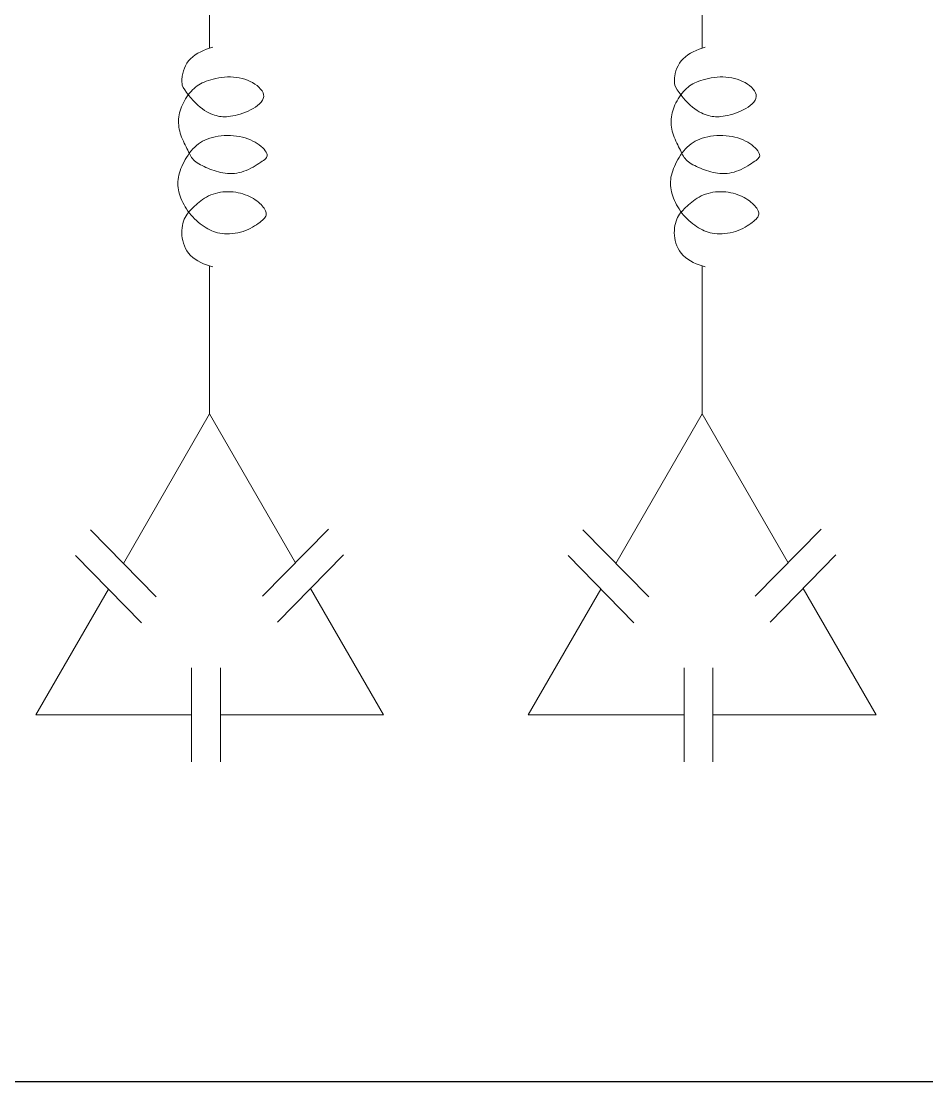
# Model space of a CAD drawing. Extents: x -5343388 to 7033982, y -486386 to 188356.
# Drawn here: x 387144 to 388711, y -412454 to -410616 of the extents above; entities that cross this region are included whole.
import ezdxf

# ---------------------------------------------------------------- set-up
doc = ezdxf.new("R2010")
doc.units = 0
doc.header["$MEASUREMENT"] = 0
doc.layers.add('wire', color=3, linetype='Continuous')
doc.layers.add('Wire Hatch', color=7, linetype='Continuous', lineweight=15)

msp = doc.modelspace()

# ---------------------------------------------------------------- linework, layer by layer
at = {"layer": 'wire'}
msp.add_line((396027.62956, -412453.57823), (384381.49693, -412453.57823), dxfattribs=at)
at = {"layer": 'Wire Hatch'}
for p, q in [((387469.77895, -410662.74337), (387469.77895, -410413.68431)), ((388322.52757, -410662.74337), (388322.52757, -410413.68431)), ((387459.34433, -410666.61799), (387464.53305, -410664.54937)), ((387464.53305, -410664.54937), (387469.77895, -410662.74337)), ((387469.77895, -410662.74337), (387475.01097, -410661.19329)), ((388312.09295, -410666.61799), (388317.28167, -410664.54937)), ((388317.28167, -410664.54937), (388322.52757, -410662.74337)), ((388322.52757, -410662.74337), (388327.75959, -410661.19329)), ((387433.37701, -410684.90917), (387436.7455, -410681.13394)), ((387436.7455, -410681.13394), (387440.58242, -410677.65212)), ((387440.58242, -410677.65212), (387444.83182, -410674.46629)), ((387444.83182, -410674.46629), (387449.42265, -410671.56977)), ((387449.42265, -410671.56977), (387454.28384, -410668.9559)), ((387454.28384, -410668.9559), (387459.34433, -410666.61799)), ((388286.12564, -410684.90917), (388289.49412, -410681.13394)), ((388289.49412, -410681.13394), (388293.33104, -410677.65212)), ((388293.33104, -410677.65212), (388297.58045, -410674.46629)), ((388297.58045, -410674.46629), (388302.17127, -410671.56977)), ((388302.17127, -410671.56977), (388307.03246, -410668.9559)), ((388307.03246, -410668.9559), (388312.09295, -410666.61799)), ((387423.10166, -410706.61169), (387424.34647, -410702.05753)), ((387424.34647, -410702.05753), (387425.9768, -410697.56124)), ((387425.9768, -410697.56124), (387428.01227, -410693.17178)), ((387428.01227, -410693.17178), (387430.47247, -410688.9381)), ((387430.47247, -410688.9381), (387433.37701, -410684.90917)), ((388275.85029, -410706.61169), (388277.09509, -410702.05753)), ((388277.09509, -410702.05753), (388278.72542, -410697.56124)), ((388278.72542, -410697.56124), (388280.76089, -410693.17178)), ((388280.76089, -410693.17178), (388283.22109, -410688.9381)), ((388283.22109, -410688.9381), (388286.12564, -410684.90917)), ((387421.64097, -410716.56774), (387421.60029, -410718.00813)), ((387421.60029, -410718.00813), (387421.63569, -410719.57696)), ((387421.63569, -410719.57696), (387421.74686, -410721.45845)), ((387421.75806, -410715.07153), (387421.64097, -410716.56774)), ((387421.74686, -410721.45845), (387421.93348, -410723.83684)), ((387421.9519, -410713.33528), (387421.75806, -410715.07153)), ((387422.22279, -410711.17474), (387421.9519, -410713.33528)), ((387422.22279, -410711.17474), (387423.10166, -410706.61169)), ((387460.18658, -410721.44646), (387456.88399, -410722.90195)), ((387463.73095, -410720.07999), (387460.18658, -410721.44646)), ((387467.55303, -410718.77583), (387463.73095, -410720.07999)), ((387471.6757, -410717.5173), (387467.55303, -410718.77583)), ((387476.06954, -410716.32776), (387471.6757, -410717.5173)), ((387480.69209, -410715.2406), (387476.06954, -410716.32776)), ((387485.50086, -410714.28919), (387480.69209, -410715.2406)), ((387490.4534, -410713.50692), (387485.50086, -410714.28919)), ((387495.50721, -410712.92717), (387490.4534, -410713.50692)), ((387500.61984, -410712.58333), (387495.50721, -410712.92717)), ((387505.7488, -410712.50877), (387500.61984, -410712.58333)), ((387510.85489, -410712.73058), (387505.7488, -410712.50877)), ((387515.91198, -410713.25061), (387510.85489, -410712.73058)), ((387520.89718, -410714.06441), (387515.91198, -410713.25061)), ((387525.78764, -410715.16753), (387520.89718, -410714.06441)), ((387530.56048, -410716.55551), (387525.78764, -410715.16753)), ((387535.19283, -410718.22391), (387530.56048, -410716.55551)), ((387539.66181, -410720.16827), (387535.19283, -410718.22391)), ((387543.94457, -410722.38414), (387539.66181, -410720.16827)), ((388274.38959, -410716.56774), (388274.34891, -410718.00813)), ((388274.34891, -410718.00813), (388274.38431, -410719.57696)), ((388274.38431, -410719.57696), (388274.49549, -410721.45845)), ((388274.50669, -410715.07153), (388274.38959, -410716.56774)), ((388274.49549, -410721.45845), (388274.6821, -410723.83684)), ((388274.70052, -410713.33528), (388274.50669, -410715.07153)), ((388274.97141, -410711.17474), (388274.70052, -410713.33528)), ((388274.97141, -410711.17474), (388275.85029, -410706.61169)), ((388312.93521, -410721.44646), (388309.63261, -410722.90195)), ((388316.47957, -410720.07999), (388312.93521, -410721.44646)), ((388320.30166, -410718.77583), (388316.47957, -410720.07999)), ((388324.42432, -410717.5173), (388320.30166, -410718.77583)), ((388328.81816, -410716.32776), (388324.42432, -410717.5173)), ((388333.44071, -410715.2406), (388328.81816, -410716.32776)), ((388338.24949, -410714.28919), (388333.44071, -410715.2406)), ((388343.20202, -410713.50692), (388338.24949, -410714.28919)), ((388348.25584, -410712.92717), (388343.20202, -410713.50692)), ((388353.36846, -410712.58333), (388348.25584, -410712.92717)), ((388358.49743, -410712.50877), (388353.36846, -410712.58333)), ((388363.60352, -410712.73058), (388358.49743, -410712.50877)), ((388368.6606, -410713.25061), (388363.60352, -410712.73058)), ((388373.64581, -410714.06441), (388368.6606, -410713.25061)), ((388378.53626, -410715.16753), (388373.64581, -410714.06441)), ((388383.3091, -410716.55551), (388378.53626, -410715.16753)), ((388387.94145, -410718.22391), (388383.3091, -410716.55551)), ((388392.41044, -410720.16827), (388387.94145, -410718.22391)), ((388396.69319, -410722.38414), (388392.41044, -410720.16827)), ((387421.93348, -410723.83684), (387422.19521, -410726.89637)), ((387422.19521, -410726.89637), (387423.99981, -410730.6108)), ((387423.99981, -410730.6108), (387426.63943, -410735.12707)), ((387426.63943, -410735.12707), (387429.73782, -410739.7448)), ((387429.73782, -410739.7448), (387433.21053, -410744.38176)), ((387437.59061, -410737.75209), (387435.10427, -410740.70499)), ((387440.1423, -410734.9906), (387437.59061, -410737.75209)), ((387442.73972, -410732.44942), (387440.1423, -410734.9906)), ((387445.37254, -410730.14824), (387442.73972, -410732.44942)), ((387448.06744, -410728.0696), (387445.37254, -410730.14824)), ((387450.86035, -410726.18681), (387448.06744, -410728.0696)), ((387453.78722, -410724.47316), (387450.86035, -410726.18681)), ((387456.88399, -410722.90195), (387453.78722, -410724.47316)), ((387548.00769, -410724.86155), (387543.94457, -410722.38414)), ((387551.77563, -410727.56835), (387548.00769, -410724.86155)), ((387555.16232, -410730.46688), (387551.77563, -410727.56835)), ((387558.08167, -410733.51949), (387555.16232, -410730.46688)), ((387560.4476, -410736.68851), (387558.08167, -410733.51949)), ((387562.17404, -410739.93628), (387560.4476, -410736.68851)), ((388274.6821, -410723.83684), (388274.94384, -410726.89637)), ((388274.94384, -410726.89637), (388276.74843, -410730.6108)), ((388276.74843, -410730.6108), (388279.38805, -410735.12707)), ((388279.38805, -410735.12707), (388282.48644, -410739.7448)), ((388282.48644, -410739.7448), (388285.95915, -410744.38176)), ((388290.33924, -410737.75209), (388287.8529, -410740.70499)), ((388292.89092, -410734.9906), (388290.33924, -410737.75209)), ((388295.48835, -410732.44942), (388292.89092, -410734.9906)), ((388298.12117, -410730.14824), (388295.48835, -410732.44942)), ((388300.81606, -410728.0696), (388298.12117, -410730.14824)), ((388303.60898, -410726.18681), (388300.81606, -410728.0696)), ((388306.53585, -410724.47316), (388303.60898, -410726.18681)), ((388309.63261, -410722.90195), (388306.53585, -410724.47316)), ((388400.75632, -410724.86155), (388396.69319, -410722.38414)), ((388404.52426, -410727.56835), (388400.75632, -410724.86155)), ((388407.91094, -410730.46688), (388404.52426, -410727.56835)), ((388410.83029, -410733.51949), (388407.91094, -410730.46688)), ((388413.19622, -410736.68851), (388410.83029, -410733.51949)), ((388414.92266, -410739.93628), (388413.19622, -410736.68851)), ((387424.33884, -410757.32776), (387422.65324, -410760.82554)), ((387426.20442, -410753.85187), (387424.33884, -410757.32776)), ((387428.23335, -410750.42272), (387426.20442, -410753.85187)), ((387430.40604, -410747.06923), (387428.23335, -410750.42272)), ((387432.70288, -410743.82034), (387430.40604, -410747.06923)), ((387435.10427, -410740.70499), (387432.70288, -410743.82034)), ((387433.21053, -410744.38176), (387436.97309, -410748.95571)), ((387436.97309, -410748.95571), (387440.94104, -410753.38442)), ((387440.94104, -410753.38442), (387445.02991, -410757.58562)), ((387445.02991, -410757.58562), (387449.15524, -410761.47709)), ((387556.21145, -410759.11536), (387559.01468, -410756.1005)), ((387559.01468, -410756.1005), (387561.20435, -410752.98003)), ((387561.20435, -410752.98003), (387562.68574, -410749.77773)), ((387563.1749, -410743.22512), (387562.17404, -410739.93628)), ((387562.68574, -410749.77773), (387563.36412, -410746.51739)), ((387563.36412, -410746.51739), (387563.1749, -410743.22512)), ((388277.08747, -410757.32776), (388275.40186, -410760.82554)), ((388278.95304, -410753.85187), (388277.08747, -410757.32776)), ((388280.98197, -410750.42272), (388278.95304, -410753.85187)), ((388283.15466, -410747.06923), (388280.98197, -410750.42272)), ((388285.4515, -410743.82034), (388283.15466, -410747.06923)), ((388287.8529, -410740.70499), (388285.4515, -410743.82034)), ((388285.95915, -410744.38176), (388289.72172, -410748.95571)), ((388289.72172, -410748.95571), (388293.68966, -410753.38442)), ((388293.68966, -410753.38442), (388297.77854, -410757.58562)), ((388297.77854, -410757.58562), (388301.90386, -410761.47709)), ((388408.96007, -410759.11536), (388411.76331, -410756.1005)), ((388411.76331, -410756.1005), (388413.95298, -410752.98003)), ((388413.95298, -410752.98003), (388415.43436, -410749.77773)), ((388415.92353, -410743.22512), (388414.92266, -410739.93628)), ((388415.43436, -410749.77773), (388416.11274, -410746.51739)), ((388416.11274, -410746.51739), (388415.92353, -410743.22512)), ((387417.77313, -410774.90565), (387417.02685, -410778.42568)), ((387418.71054, -410771.38117), (387417.77313, -410774.90565)), ((387419.83746, -410767.85669), (387418.71054, -410771.38117)), ((387421.15223, -410764.33666), (387419.83746, -410767.85669)), ((387422.65324, -410760.82554), (387421.15223, -410764.33666)), ((387449.15524, -410761.47709), (387453.23257, -410764.97659)), ((387453.23257, -410764.97659), (387457.19166, -410768.02244)), ((387457.19166, -410768.02244), (387461.01929, -410770.63521)), ((387461.01929, -410770.63521), (387464.71645, -410772.85607)), ((387464.71645, -410772.85607), (387468.28413, -410774.72616)), ((387468.28413, -410774.72616), (387471.72335, -410776.28664)), ((387471.72335, -410776.28664), (387475.03509, -410777.57864)), ((387522.64978, -410776.86914), (387527.19105, -410775.38686)), ((387527.19105, -410775.38686), (387531.75998, -410773.69076)), ((387531.75998, -410773.69076), (387536.30072, -410771.77728)), ((387536.30072, -410771.77728), (387540.75738, -410769.6428)), ((387540.75738, -410769.6428), (387545.06763, -410767.28832)), ((387545.06763, -410767.28832), (387549.1432, -410764.73306)), ((387549.1432, -410764.73306), (387552.88938, -410762.00081)), ((387552.88938, -410762.00081), (387556.21145, -410759.11536)), ((388270.52175, -410774.90565), (388269.77547, -410778.42568)), ((388271.45917, -410771.38117), (388270.52175, -410774.90565)), ((388272.58608, -410767.85669), (388271.45917, -410771.38117)), ((388273.90085, -410764.33666), (388272.58608, -410767.85669)), ((388275.40186, -410760.82554), (388273.90085, -410764.33666)), ((388301.90386, -410761.47709), (388305.98119, -410764.97659)), ((388305.98119, -410764.97659), (388309.94029, -410768.02244)), ((388309.94029, -410768.02244), (388313.76791, -410770.63521)), ((388313.76791, -410770.63521), (388317.46507, -410772.85607)), ((388317.46507, -410772.85607), (388321.03275, -410774.72616)), ((388321.03275, -410774.72616), (388324.47197, -410776.28664)), ((388324.47197, -410776.28664), (388327.78371, -410777.57864)), ((388375.3984, -410776.86914), (388379.93967, -410775.38686)), ((388379.93967, -410775.38686), (388384.50861, -410773.69076)), ((388384.50861, -410773.69076), (388389.04934, -410771.77728)), ((388389.04934, -410771.77728), (388393.50601, -410769.6428)), ((388393.50601, -410769.6428), (388397.81625, -410767.28832)), ((388397.81625, -410767.28832), (388401.89182, -410764.73306)), ((388401.89182, -410764.73306), (388405.63801, -410762.00081)), ((388405.63801, -410762.00081), (388408.96007, -410759.11536)), ((387416.11421, -410785.43458), (387415.9503, -410788.91604)), ((387415.9503, -410788.91604), (387415.97916, -410792.38414)), ((387415.97916, -410792.38414), (387416.19752, -410795.84334)), ((387416.47333, -410781.93681), (387416.11421, -410785.43458)), ((387417.02685, -410778.42568), (387416.47333, -410781.93681)), ((387475.03509, -410777.57864), (387478.22036, -410778.64332)), ((387478.22036, -410778.64332), (387481.28015, -410779.52184)), ((387481.28015, -410779.52184), (387484.2243, -410780.24741)), ((387484.2243, -410780.24741), (387487.09791, -410780.82161)), ((387487.09791, -410780.82161), (387489.95492, -410781.23808)), ((387489.95492, -410781.23808), (387492.84928, -410781.49046)), ((387492.84928, -410781.49046), (387495.83491, -410781.57239)), ((387495.83491, -410781.57239), (387498.96577, -410781.47753)), ((387498.96577, -410781.47753), (387502.29579, -410781.19951)), ((387502.29579, -410781.19951), (387505.8789, -410780.73198)), ((387505.8789, -410780.73198), (387509.75075, -410780.06904)), ((387509.75075, -410780.06904), (387513.87376, -410779.20665)), ((387513.87376, -410779.20665), (387518.19206, -410778.14121)), ((387518.19206, -410778.14121), (387522.64978, -410776.86914)), ((388268.86283, -410785.43458), (388268.69892, -410788.91604)), ((388268.69892, -410788.91604), (388268.72779, -410792.38414)), ((388268.72779, -410792.38414), (388268.94614, -410795.84334)), ((388269.22195, -410781.93681), (388268.86283, -410785.43458)), ((388269.77547, -410778.42568), (388269.22195, -410781.93681)), ((388327.78371, -410777.57864), (388330.96898, -410778.64332)), ((388330.96898, -410778.64332), (388334.02877, -410779.52184)), ((388334.02877, -410779.52184), (388336.97292, -410780.24741)), ((388336.97292, -410780.24741), (388339.84653, -410780.82161)), ((388339.84653, -410780.82161), (388342.70354, -410781.23808)), ((388342.70354, -410781.23808), (388345.5979, -410781.49046)), ((388345.5979, -410781.49046), (388348.58354, -410781.57239)), ((388348.58354, -410781.57239), (388351.71439, -410781.47753)), ((388351.71439, -410781.47753), (388355.04441, -410781.19951)), ((388355.04441, -410781.19951), (388358.62752, -410780.73198)), ((388358.62752, -410780.73198), (388362.49937, -410780.06904)), ((388362.49937, -410780.06904), (388366.62238, -410779.20665)), ((388366.62238, -410779.20665), (388370.94068, -410778.14121)), ((388370.94068, -410778.14121), (388375.3984, -410776.86914)), ((387416.19752, -410795.84334), (387416.60211, -410799.29808)), ((387416.60211, -410799.29808), (387417.18966, -410802.75283)), ((387417.18966, -410802.75283), (387417.95691, -410806.21203)), ((387417.95691, -410806.21203), (387418.90059, -410809.68013)), ((387418.90059, -410809.68013), (387420.01742, -410813.16159)), ((387420.01742, -410813.16159), (387421.29871, -410816.65602)), ((388268.94614, -410795.84334), (388269.35073, -410799.29808)), ((388269.35073, -410799.29808), (388269.93828, -410802.75283)), ((388269.93828, -410802.75283), (388270.70553, -410806.21203)), ((388270.70553, -410806.21203), (388271.64921, -410809.68013)), ((388271.64921, -410809.68013), (388272.76605, -410813.16159)), ((388272.76605, -410813.16159), (388274.04733, -410816.65602)), ((387421.29871, -410816.65602), (387422.71395, -410820.14378)), ((387422.71395, -410820.14378), (387424.22721, -410823.60038)), ((387424.22721, -410823.60038), (387425.80255, -410827.00135)), ((387425.80255, -410827.00135), (387427.40402, -410830.32219)), ((387427.40402, -410830.32219), (387428.9957, -410833.53844)), ((387447.05951, -410831.12152), (387443.85493, -410834.05179)), ((387450.41111, -410828.44942), (387447.05951, -410831.12152)), ((387453.92608, -410826.02657), (387450.41111, -410828.44942)), ((387457.62074, -410823.84408), (387453.92608, -410826.02657)), ((387461.51143, -410821.89304), (387457.62074, -410823.84408)), ((387465.61449, -410820.16455), (387461.51143, -410821.89304)), ((387469.94626, -410818.64972), (387465.61449, -410820.16455)), ((387474.52306, -410817.33963), (387469.94626, -410818.64972)), ((387479.35036, -410816.22872), (387474.52306, -410817.33963)), ((387484.39001, -410815.32479), (387479.35036, -410816.22872)), ((387489.59303, -410814.63896), (387484.39001, -410815.32479)), ((387494.9104, -410814.18236), (387489.59303, -410814.63896)), ((387500.29312, -410813.96611), (387494.9104, -410814.18236)), ((387505.69217, -410814.00135), (387500.29312, -410813.96611)), ((387511.05855, -410814.2992), (387505.69217, -410814.00135)), ((387516.34325, -410814.87078), (387511.05855, -410814.2992)), ((387521.50216, -410815.72205), (387516.34325, -410814.87078)), ((387526.51078, -410816.83814), (387521.50216, -410815.72205)), ((387531.34951, -410818.19905), (387526.51078, -410816.83814)), ((387535.99874, -410819.78473), (387531.34951, -410818.19905)), ((387540.43886, -410821.57516), (387535.99874, -410819.78473)), ((387544.65029, -410823.55031), (387540.43886, -410821.57516)), ((387548.6134, -410825.69015), (387544.65029, -410823.55031)), ((387552.30861, -410827.97464), (387548.6134, -410825.69015)), ((387555.71494, -410830.38006), (387552.30861, -410827.97464)), ((387558.80598, -410832.86782), (387555.71494, -410830.38006)), ((388274.04733, -410816.65602), (388275.46258, -410820.14378)), ((388275.46258, -410820.14378), (388276.97584, -410823.60038)), ((388276.97584, -410823.60038), (388278.55117, -410827.00135)), ((388278.55117, -410827.00135), (388280.15265, -410830.32219)), ((388280.15265, -410830.32219), (388281.74432, -410833.53844)), ((388299.80813, -410831.12152), (388296.60355, -410834.05179)), ((388303.15974, -410828.44942), (388299.80813, -410831.12152)), ((388306.6747, -410826.02657), (388303.15974, -410828.44942)), ((388310.36936, -410823.84408), (388306.6747, -410826.02657)), ((388314.26006, -410821.89304), (388310.36936, -410823.84408)), ((388318.36312, -410820.16455), (388314.26006, -410821.89304)), ((388322.69488, -410818.64972), (388318.36312, -410820.16455)), ((388327.27169, -410817.33963), (388322.69488, -410818.64972)), ((388332.09898, -410816.22872), (388327.27169, -410817.33963)), ((388337.13864, -410815.32479), (388332.09898, -410816.22872)), ((388342.34166, -410814.63896), (388337.13864, -410815.32479)), ((388347.65903, -410814.18236), (388342.34166, -410814.63896)), ((388353.04174, -410813.96611), (388347.65903, -410814.18236)), ((388358.44079, -410814.00135), (388353.04174, -410813.96611)), ((388363.80717, -410814.2992), (388358.44079, -410814.00135)), ((388369.09187, -410814.87078), (388363.80717, -410814.2992)), ((388374.25078, -410815.72205), (388369.09187, -410814.87078)), ((388379.2594, -410816.83814), (388374.25078, -410815.72205)), ((388384.09813, -410818.19905), (388379.2594, -410816.83814)), ((388388.74736, -410819.78473), (388384.09813, -410818.19905)), ((388393.18749, -410821.57516), (388388.74736, -410819.78473)), ((388397.39891, -410823.55031), (388393.18749, -410821.57516)), ((388401.36203, -410825.69015), (388397.39891, -410823.55031)), ((388405.05723, -410827.97464), (388401.36203, -410825.69015)), ((388408.46356, -410830.38006), (388405.05723, -410827.97464)), ((388411.55461, -410832.86782), (388408.46356, -410830.38006)), ((387428.9957, -410833.53844), (387430.54163, -410836.6256)), ((387432.42408, -410848.01025), (387429.94209, -410851.86707)), ((387430.54163, -410836.6256), (387432.00588, -410839.55921)), ((387432.00588, -410839.55921), (387433.36667, -410842.32108)), ((387435.06289, -410844.26025), (387432.42408, -410848.01025)), ((387433.36667, -410842.32108), (387434.65885, -410844.91826)), ((387434.65885, -410844.91826), (387435.93142, -410847.36411)), ((387437.85199, -410840.65713), (387435.06289, -410844.26025)), ((387435.93142, -410847.36411), (387437.2334, -410849.67197)), ((387437.2334, -410849.67197), (387438.61379, -410851.8552)), ((387440.78485, -410837.24096), (387437.85199, -410840.65713)), ((387443.85493, -410834.05179), (387440.78485, -410837.24096)), ((387561.55397, -410835.39563), (387558.80598, -410832.86782)), ((387563.93113, -410837.92123), (387561.55397, -410835.39563)), ((387565.9097, -410840.40231), (387563.93113, -410837.92123)), ((387567.46189, -410842.7966), (387565.9097, -410840.40231)), ((387568.55994, -410845.06181), (387567.46189, -410842.7966)), ((387569.17608, -410847.15565), (387568.55994, -410845.06181)), ((387568.9256, -410850.78176), (387569.2918, -410849.05105)), ((387569.2918, -410849.05105), (387569.17608, -410847.15565)), ((388281.74432, -410833.53844), (388283.29025, -410836.6256)), ((388285.1727, -410848.01025), (388282.69072, -410851.86707)), ((388283.29025, -410836.6256), (388284.7545, -410839.55921)), ((388284.7545, -410839.55921), (388286.11529, -410842.32108)), ((388287.81151, -410844.26025), (388285.1727, -410848.01025)), ((388286.11529, -410842.32108), (388287.40747, -410844.91826)), ((388287.40747, -410844.91826), (388288.68004, -410847.36411)), ((388290.60061, -410840.65713), (388287.81151, -410844.26025)), ((388288.68004, -410847.36411), (388289.98202, -410849.67197)), ((388289.98202, -410849.67197), (388291.36242, -410851.8552)), ((388293.53347, -410837.24096), (388290.60061, -410840.65713)), ((388296.60355, -410834.05179), (388293.53347, -410837.24096)), ((388414.3026, -410835.39563), (388411.55461, -410832.86782)), ((388416.67976, -410837.92123), (388414.3026, -410835.39563)), ((388418.65832, -410840.40231), (388416.67976, -410837.92123)), ((388420.21051, -410842.7966), (388418.65832, -410840.40231)), ((388421.30857, -410845.06181), (388420.21051, -410842.7966)), ((388421.92471, -410847.15565), (388421.30857, -410845.06181)), ((388421.67422, -410850.78176), (388422.04042, -410849.05105)), ((388422.04042, -410849.05105), (388421.92471, -410847.15565)), ((387421.7131, -410867.56885), (387420.11326, -410871.41084)), ((387423.50244, -410863.6779), (387421.7131, -410867.56885)), ((387425.47474, -410859.74096), (387423.50244, -410863.6779)), ((387427.62347, -410855.79066), (387425.47474, -410859.74096)), ((387429.94209, -410851.86707), (387427.62347, -410855.79066)), ((387438.61379, -410851.8552), (387440.12161, -410853.92716)), ((387440.12161, -410853.92716), (387441.80585, -410855.9012)), ((387441.80585, -410855.9012), (387443.71553, -410857.79066)), ((387443.71553, -410857.79066), (387445.8874, -410859.60743)), ((387445.8874, -410859.60743), (387448.30921, -410861.35743)), ((387448.30921, -410861.35743), (387450.95647, -410863.04511)), ((387450.95647, -410863.04511), (387453.80465, -410864.67494)), ((387453.80465, -410864.67494), (387456.82926, -410866.25134)), ((387456.82926, -410866.25134), (387460.0058, -410867.77879)), ((387460.0058, -410867.77879), (387463.30976, -410869.26173)), ((387544.92038, -410868.66307), (387548.54806, -410866.54511)), ((387548.54806, -410866.54511), (387551.98624, -410864.43161)), ((387551.98624, -410864.43161), (387555.20226, -410862.38042)), ((387555.20226, -410862.38042), (387558.16343, -410860.44942)), ((387558.16343, -410860.44942), (387560.83791, -410858.67864)), ((387560.83791, -410858.67864), (387563.1971, -410857.03695)), ((387563.1971, -410857.03695), (387565.21324, -410855.47538)), ((387565.21324, -410855.47538), (387566.85855, -410853.94497)), ((387566.85855, -410853.94497), (387568.10526, -410852.39675)), ((387568.10526, -410852.39675), (387568.9256, -410850.78176)), ((388274.46172, -410867.56885), (388272.86188, -410871.41084)), ((388276.25106, -410863.6779), (388274.46172, -410867.56885)), ((388278.22336, -410859.74096), (388276.25106, -410863.6779)), ((388280.37209, -410855.79066), (388278.22336, -410859.74096)), ((388282.69072, -410851.86707), (388280.37209, -410855.79066)), ((388291.36242, -410851.8552), (388292.87023, -410853.92716)), ((388292.87023, -410853.92716), (388294.55447, -410855.9012)), ((388294.55447, -410855.9012), (388296.46415, -410857.79066)), ((388296.46415, -410857.79066), (388298.63602, -410859.60743)), ((388298.63602, -410859.60743), (388301.05784, -410861.35743)), ((388301.05784, -410861.35743), (388303.70509, -410863.04511)), ((388303.70509, -410863.04511), (388306.55327, -410864.67494)), ((388306.55327, -410864.67494), (388309.57788, -410866.25134)), ((388309.57788, -410866.25134), (388312.75442, -410867.77879)), ((388312.75442, -410867.77879), (388316.05838, -410869.26173)), ((388397.669, -410868.66307), (388401.29668, -410866.54511)), ((388401.29668, -410866.54511), (388404.73487, -410864.43161)), ((388404.73487, -410864.43161), (388407.95088, -410862.38042)), ((388407.95088, -410862.38042), (388410.91206, -410860.44942)), ((388410.91206, -410860.44942), (388413.58653, -410858.67864)), ((388413.58653, -410858.67864), (388415.94573, -410857.03695)), ((388415.94573, -410857.03695), (388417.96186, -410855.47538)), ((388417.96186, -410855.47538), (388419.60717, -410853.94497)), ((388419.60717, -410853.94497), (388420.85388, -410852.39675)), ((388420.85388, -410852.39675), (388421.67422, -410850.78176)), ((387415.73957, -410886.3782), (387415.18523, -410890.04214)), ((387416.51607, -410882.68755), (387415.73957, -410886.3782)), ((387417.50821, -410878.96574), (387416.51607, -410882.68755)), ((387418.70945, -410875.20832), (387417.50821, -410878.96574)), ((387420.11326, -410871.41084), (387418.70945, -410875.20832)), ((387463.30976, -410869.26173), (387466.71663, -410870.70461)), ((387466.71663, -410870.70461), (387470.20546, -410872.1078)), ((387470.20546, -410872.1078), (387473.76943, -410873.45535)), ((387473.76943, -410873.45535), (387477.40528, -410874.72723)), ((387477.40528, -410874.72723), (387481.10974, -410875.90342)), ((387481.10974, -410875.90342), (387484.87955, -410876.96388)), ((387484.87955, -410876.96388), (387488.71143, -410877.88858)), ((387488.71143, -410877.88858), (387492.60213, -410878.6575)), ((387492.60213, -410878.6575), (387496.54836, -410879.2506)), ((387496.54836, -410879.2506), (387500.54578, -410879.64934)), ((387500.54578, -410879.64934), (387504.58568, -410879.84111)), ((387504.58568, -410879.84111), (387508.65825, -410879.81477)), ((387508.65825, -410879.81477), (387512.75368, -410879.55921)), ((387512.75368, -410879.55921), (387516.86219, -410879.06329)), ((387516.86219, -410879.06329), (387520.97396, -410878.31588)), ((387520.97396, -410878.31588), (387525.0792, -410877.30587)), ((387525.0792, -410877.30587), (387529.16811, -410876.02212)), ((387529.16811, -410876.02212), (387533.22706, -410874.46499)), ((387533.22706, -410874.46499), (387537.2272, -410872.68087)), ((387537.2272, -410872.68087), (387541.13587, -410870.72761)), ((387541.13587, -410870.72761), (387544.92038, -410868.66307)), ((388268.48819, -410886.3782), (388267.93385, -410890.04214)), ((388269.2647, -410882.68755), (388268.48819, -410886.3782)), ((388270.25684, -410878.96574), (388269.2647, -410882.68755)), ((388271.45808, -410875.20832), (388270.25684, -410878.96574)), ((388272.86188, -410871.41084), (388271.45808, -410875.20832)), ((388316.05838, -410869.26173), (388319.46525, -410870.70461)), ((388319.46525, -410870.70461), (388322.95408, -410872.1078)), ((388322.95408, -410872.1078), (388326.51805, -410873.45535)), ((388326.51805, -410873.45535), (388330.1539, -410874.72723)), ((388330.1539, -410874.72723), (388333.85837, -410875.90342)), ((388333.85837, -410875.90342), (388337.62817, -410876.96388)), ((388337.62817, -410876.96388), (388341.46006, -410877.88858)), ((388341.46006, -410877.88858), (388345.35075, -410878.6575)), ((388345.35075, -410878.6575), (388349.29698, -410879.2506)), ((388349.29698, -410879.2506), (388353.29441, -410879.64934)), ((388353.29441, -410879.64934), (388357.3343, -410879.84111)), ((388357.3343, -410879.84111), (388361.40687, -410879.81477)), ((388361.40687, -410879.81477), (388365.50231, -410879.55921)), ((388365.50231, -410879.55921), (388369.61081, -410879.06329)), ((388369.61081, -410879.06329), (388373.72259, -410878.31588)), ((388373.72259, -410878.31588), (388377.82783, -410877.30587)), ((388377.82783, -410877.30587), (388381.91673, -410876.02212)), ((388381.91673, -410876.02212), (388385.97568, -410874.46499)), ((388385.97568, -410874.46499), (388389.97583, -410872.68087)), ((388389.97583, -410872.68087), (388393.88449, -410870.72761)), ((388393.88449, -410870.72761), (388397.669, -410868.66307)), ((387414.8596, -410893.68384), (387414.76703, -410897.30809)), ((387414.76703, -410897.30809), (387414.90316, -410900.92122)), ((387415.18523, -410890.04214), (387414.8596, -410893.68384)), ((387414.90316, -410900.92122), (387415.26147, -410904.5299)), ((387415.26147, -410904.5299), (387415.83541, -410908.14081)), ((388267.60822, -410893.68384), (388267.51565, -410897.30809)), ((388267.51565, -410897.30809), (388267.65179, -410900.92122)), ((388267.93385, -410890.04214), (388267.60822, -410893.68384)), ((388267.65179, -410900.92122), (388268.01009, -410904.5299)), ((388268.01009, -410904.5299), (388268.58403, -410908.14081)), ((387415.83541, -410908.14081), (387416.61845, -410911.76061)), ((387416.61845, -410911.76061), (387417.60405, -410915.396)), ((387417.60405, -410915.396), (387418.78569, -410919.05364)), ((387418.78569, -410919.05364), (387420.15682, -410922.74021)), ((387420.15682, -410922.74021), (387421.71174, -410926.45794)), ((387460.92497, -410922.66009), (387457.6673, -410924.82441)), ((387464.3558, -410920.62486), (387460.92497, -410922.66009)), ((387467.97124, -410918.75208), (387464.3558, -410920.62486)), ((387471.77644, -410917.0707), (387467.97124, -410918.75208)), ((387475.75153, -410915.59185), (387471.77644, -410917.0707)), ((387479.87039, -410914.32219), (387475.75153, -410915.59185)), ((387484.10686, -410913.2684), (387479.87039, -410914.32219)), ((387488.43481, -410912.43717), (387484.10686, -410913.2684)), ((387492.82811, -410911.83517), (387488.43481, -410912.43717)), ((387497.26061, -410911.46907), (387492.82811, -410911.83517)), ((387501.70618, -410911.34556), (387497.26061, -410911.46907)), ((387506.13978, -410911.46796), (387501.70618, -410911.34556)), ((387510.5407, -410911.82627), (387506.13978, -410911.46796)), ((387514.88934, -410912.40713), (387510.5407, -410911.82627)), ((387519.16611, -410913.19719), (387514.88934, -410912.40713)), ((387523.3514, -410914.18309), (387519.16611, -410913.19719)), ((387527.4256, -410915.35149), (387523.3514, -410914.18309)), ((387531.36911, -410916.68903), (387527.4256, -410915.35149)), ((387535.16233, -410918.18235), (387531.36911, -410916.68903)), ((387538.78784, -410919.81736), (387535.16233, -410918.18235)), ((387542.23691, -410921.57701), (387538.78784, -410919.81736)), ((387545.50303, -410923.44348), (387542.23691, -410921.57701)), ((387548.57964, -410925.39897), (387545.50303, -410923.44348)), ((388268.58403, -410908.14081), (388269.36707, -410911.76061)), ((388269.36707, -410911.76061), (388270.35267, -410915.396)), ((388270.35267, -410915.396), (388271.53431, -410919.05364)), ((388271.53431, -410919.05364), (388272.90545, -410922.74021)), ((388272.90545, -410922.74021), (388274.46036, -410926.45794)), ((388313.67359, -410922.66009), (388310.41592, -410924.82441)), ((388317.10443, -410920.62486), (388313.67359, -410922.66009)), ((388320.71986, -410918.75208), (388317.10443, -410920.62486)), ((388324.52506, -410917.0707), (388320.71986, -410918.75208)), ((388328.50016, -410915.59185), (388324.52506, -410917.0707)), ((388332.61901, -410914.32219), (388328.50016, -410915.59185)), ((388336.85548, -410913.2684), (388332.61901, -410914.32219)), ((388341.18343, -410912.43717), (388336.85548, -410913.2684)), ((388345.57673, -410911.83517), (388341.18343, -410912.43717)), ((388350.00923, -410911.46907), (388345.57673, -410911.83517)), ((388354.45481, -410911.34556), (388350.00923, -410911.46907)), ((388358.8884, -410911.46796), (388354.45481, -410911.34556)), ((388363.28932, -410911.82627), (388358.8884, -410911.46796)), ((388367.63797, -410912.40713), (388363.28932, -410911.82627)), ((388371.91473, -410913.19719), (388367.63797, -410912.40713)), ((388376.10002, -410914.18309), (388371.91473, -410913.19719)), ((388380.17422, -410915.35149), (388376.10002, -410914.18309)), ((388384.11773, -410916.68903), (388380.17422, -410915.35149)), ((388387.91095, -410918.18235), (388384.11773, -410916.68903)), ((388391.53646, -410919.81736), (388387.91095, -410918.18235)), ((388394.98554, -410921.57701), (388391.53646, -410919.81736)), ((388398.25165, -410923.44348), (388394.98554, -410921.57701)), ((388401.32826, -410925.39897), (388398.25165, -410923.44348)), ((387421.71174, -410926.45794), (387423.44799, -410930.19125)), ((387423.44799, -410930.19125), (387425.36393, -410933.92011)), ((387425.36393, -410933.92011), (387427.45793, -410937.62449)), ((387427.45793, -410937.62449), (387429.72837, -410941.28435)), ((387429.72837, -410941.28435), (387432.17359, -410944.87968)), ((387438.77334, -410940.88561), (387436.54103, -410943.1204)), ((387441.12001, -410938.66417), (387438.77334, -410940.88561)), ((387443.57613, -410936.4138), (387441.12001, -410938.66417)), ((387446.13952, -410934.10483), (387443.57613, -410936.4138)), ((387448.8189, -410931.75802), (387446.13952, -410934.10483)), ((387451.6257, -410929.40676), (387448.8189, -410931.75802)), ((387454.57135, -410927.08443), (387451.6257, -410929.40676)), ((387457.6673, -410924.82441), (387454.57135, -410927.08443)), ((387551.46022, -410927.42567), (387548.57964, -410925.39897)), ((387554.13824, -410929.50579), (387551.46022, -410927.42567)), ((387556.60716, -410931.62152), (387554.13824, -410929.50579)), ((387558.86044, -410933.75505), (387556.60716, -410931.62152)), ((387560.89019, -410935.89006), (387558.86044, -410933.75505)), ((387562.68306, -410938.01618), (387560.89019, -410935.89006)), ((387564.22437, -410940.12448), (387562.68306, -410938.01618)), ((387565.49939, -410942.20609), (387564.22437, -410940.12448)), ((388274.46036, -410926.45794), (388276.19661, -410930.19125)), ((388276.19661, -410930.19125), (388278.11255, -410933.92011)), ((388278.11255, -410933.92011), (388280.20655, -410937.62449)), ((388280.20655, -410937.62449), (388282.47699, -410941.28435)), ((388282.47699, -410941.28435), (388284.92222, -410944.87968)), ((388291.52196, -410940.88561), (388289.28965, -410943.1204)), ((388293.86863, -410938.66417), (388291.52196, -410940.88561)), ((388296.32475, -410936.4138), (388293.86863, -410938.66417)), ((388298.88814, -410934.10483), (388296.32475, -410936.4138)), ((388301.56752, -410931.75802), (388298.88814, -410934.10483)), ((388304.37432, -410929.40676), (388301.56752, -410931.75802)), ((388307.31997, -410927.08443), (388304.37432, -410929.40676)), ((388310.41592, -410924.82441), (388307.31997, -410927.08443)), ((388404.20885, -410927.42567), (388401.32826, -410925.39897)), ((388406.88686, -410929.50579), (388404.20885, -410927.42567)), ((388409.35578, -410931.62152), (388406.88686, -410929.50579)), ((388411.60906, -410933.75505), (388409.35578, -410931.62152)), ((388413.63881, -410935.89006), (388411.60906, -410933.75505)), ((388415.43169, -410938.01618), (388413.63881, -410935.89006)), ((388416.97299, -410940.12448), (388415.43169, -410938.01618)), ((388418.24801, -410942.20609), (388416.97299, -410940.12448)), ((387425.82596, -410959.16677), (387424.5523, -410962.60371)), ((387427.26626, -410955.97463), (387425.82596, -410959.16677)), ((387428.8533, -410953.0388), (387427.26626, -410955.97463)), ((387430.5792, -410950.32775), (387428.8533, -410953.0388)), ((387432.43905, -410947.79919), (387430.5792, -410950.32775)), ((387432.17359, -410944.87968), (387434.79198, -410948.39043)), ((387434.42796, -410945.41083), (387432.43905, -410947.79919)), ((387436.54103, -410943.1204), (387434.42796, -410945.41083)), ((387434.79198, -410948.39043), (387437.5819, -410951.79659)), ((387437.5819, -410951.79659), (387440.53709, -410955.07997)), ((387440.53709, -410955.07997), (387443.63276, -410958.22982)), ((387443.63276, -410958.22982), (387446.83952, -410961.23724)), ((387561.13441, -410960.71647), (387563.00869, -410958.91899)), ((387563.00869, -410958.91899), (387564.57586, -410957.16158)), ((387564.57586, -410957.16158), (387565.82938, -410955.42196)), ((387566.49344, -410944.25208), (387565.49939, -410942.20609)), ((387565.82938, -410955.42196), (387566.76271, -410953.6779)), ((387567.1918, -410946.25356), (387566.49344, -410944.25208)), ((387566.76271, -410953.6779), (387567.36932, -410951.90713)), ((387567.57978, -410948.20164), (387567.1918, -410946.25356)), ((387567.36932, -410951.90713), (387567.64268, -410950.08739)), ((387567.64268, -410950.08739), (387567.57978, -410948.20164)), ((388278.57459, -410959.16677), (388277.30092, -410962.60371)), ((388280.01488, -410955.97463), (388278.57459, -410959.16677)), ((388281.60192, -410953.0388), (388280.01488, -410955.97463)), ((388283.32782, -410950.32775), (388281.60192, -410953.0388)), ((388285.18768, -410947.79919), (388283.32782, -410950.32775)), ((388284.92222, -410944.87968), (388287.54061, -410948.39043)), ((388287.17659, -410945.41083), (388285.18768, -410947.79919)), ((388289.28965, -410943.1204), (388287.17659, -410945.41083)), ((388287.54061, -410948.39043), (388290.33052, -410951.79659)), ((388290.33052, -410951.79659), (388293.28571, -410955.07997)), ((388293.28571, -410955.07997), (388296.38138, -410958.22982)), ((388296.38138, -410958.22982), (388299.58814, -410961.23724)), ((388413.88303, -410960.71647), (388415.75732, -410958.91899)), ((388415.75732, -410958.91899), (388417.32448, -410957.16158)), ((388417.32448, -410957.16158), (388418.578, -410955.42196)), ((388419.24206, -410944.25208), (388418.24801, -410942.20609)), ((388418.578, -410955.42196), (388419.51133, -410953.6779)), ((388419.94042, -410946.25356), (388419.24206, -410944.25208)), ((388419.51133, -410953.6779), (388420.11794, -410951.90713)), ((388420.3284, -410948.20164), (388419.94042, -410946.25356)), ((388420.11794, -410951.90713), (388420.3913, -410950.08739)), ((388420.3913, -410950.08739), (388420.3284, -410948.20164)), ((387421.58132, -410978.35445), (387421.48385, -410982.6816)), ((387421.95978, -410974.16083), (387421.58132, -410978.35445)), ((387422.59634, -410970.123), (387421.95978, -410974.16083)), ((387423.46813, -410966.26321), (387422.59634, -410970.123)), ((387424.5523, -410962.60371), (387423.46813, -410966.26321)), ((387446.83952, -410961.23724), (387450.12796, -410964.09333)), ((387450.12796, -410964.09333), (387453.46867, -410966.78917)), ((387453.46867, -410966.78917), (387456.83226, -410969.31588)), ((387456.83226, -410969.31588), (387460.18931, -410971.66454)), ((387460.18931, -410971.66454), (387463.51042, -410973.82626)), ((387463.51042, -410973.82626), (387466.77789, -410975.79325)), ((387466.77789, -410975.79325), (387470.02086, -410977.56217)), ((387470.02086, -410977.56217), (387473.28017, -410979.13079)), ((387527.6347, -410980.09332), (387531.9907, -410978.55178)), ((387531.9907, -410978.55178), (387536.1621, -410976.80549)), ((387536.1621, -410976.80549), (387540.1342, -410974.89896)), ((387540.1342, -410974.89896), (387543.8923, -410972.87671)), ((387543.8923, -410972.87671), (387547.42169, -410970.78324)), ((387547.42169, -410970.78324), (387550.70768, -410968.66306)), ((387550.70768, -410968.66306), (387553.73556, -410966.56068)), ((387553.73556, -410966.56068), (387556.49063, -410964.52063)), ((387556.49063, -410964.52063), (387558.95954, -410962.57626)), ((387558.95954, -410962.57626), (387561.13441, -410960.71647)), ((388274.32995, -410978.35445), (388274.23248, -410982.6816)), ((388274.7084, -410974.16083), (388274.32995, -410978.35445)), ((388275.34496, -410970.123), (388274.7084, -410974.16083)), ((388276.21676, -410966.26321), (388275.34496, -410970.123)), ((388277.30092, -410962.60371), (388276.21676, -410966.26321)), ((388299.58814, -410961.23724), (388302.87658, -410964.09333)), ((388302.87658, -410964.09333), (388306.21729, -410966.78917)), ((388306.21729, -410966.78917), (388309.58088, -410969.31588)), ((388309.58088, -410969.31588), (388312.93793, -410971.66454)), ((388312.93793, -410971.66454), (388316.25904, -410973.82626)), ((388316.25904, -410973.82626), (388319.52651, -410975.79325)), ((388319.52651, -410975.79325), (388322.76948, -410977.56217)), ((388322.76948, -410977.56217), (388326.02879, -410979.13079)), ((388380.38332, -410980.09332), (388384.73932, -410978.55178)), ((388384.73932, -410978.55178), (388388.91072, -410976.80549)), ((388388.91072, -410976.80549), (388392.88282, -410974.89896)), ((388392.88282, -410974.89896), (388396.64092, -410972.87671)), ((388396.64092, -410972.87671), (388400.17031, -410970.78324)), ((388400.17031, -410970.78324), (388403.4563, -410968.66306)), ((388403.4563, -410968.66306), (388406.48418, -410966.56068)), ((388406.48418, -410966.56068), (388409.23925, -410964.52063)), ((388409.23925, -410964.52063), (388411.70816, -410962.57626)), ((388411.70816, -410962.57626), (388413.88303, -410960.71647)), ((387421.48385, -410982.6816), (387421.69023, -410987.12003)), ((387421.69023, -410987.12003), (387422.22279, -410991.64303)), ((387422.22279, -410991.64303), (387423.10166, -410996.20608)), ((387423.10166, -410996.20608), (387424.34647, -411000.76024)), ((387473.28017, -410979.13079), (387476.59665, -410980.49689)), ((387476.59665, -410980.49689), (387480.01115, -410981.65824)), ((387480.01115, -410981.65824), (387483.5645, -410982.61261)), ((387483.5645, -410982.61261), (387487.29755, -410983.35779)), ((387487.29755, -410983.35779), (387491.25114, -410983.89154)), ((387491.25114, -410983.89154), (387495.45031, -410984.21128)), ((387495.45031, -410984.21128), (387499.85695, -410984.31291)), ((387499.85695, -410984.31291), (387504.41715, -410984.19199)), ((387504.41715, -410984.19199), (387509.07699, -410983.84407)), ((387509.07699, -410983.84407), (387513.78258, -410983.26469)), ((387513.78258, -410983.26469), (387518.48, -410982.44941)), ((387518.48, -410982.44941), (387523.11534, -410981.39377)), ((387523.11534, -410981.39377), (387527.6347, -410980.09332)), ((388274.23248, -410982.6816), (388274.43885, -410987.12003)), ((388274.43885, -410987.12003), (388274.97141, -410991.64303)), ((388274.97141, -410991.64303), (388275.85029, -410996.20608)), ((388275.85029, -410996.20608), (388277.09509, -411000.76024)), ((388326.02879, -410979.13079), (388329.34527, -410980.49689)), ((388329.34527, -410980.49689), (388332.75977, -410981.65824)), ((388332.75977, -410981.65824), (388336.31312, -410982.61261)), ((388336.31312, -410982.61261), (388340.04617, -410983.35779)), ((388340.04617, -410983.35779), (388343.99976, -410983.89154)), ((388343.99976, -410983.89154), (388348.19893, -410984.21128)), ((388348.19893, -410984.21128), (388352.60557, -410984.31291)), ((388352.60557, -410984.31291), (388357.16577, -410984.19199)), ((388357.16577, -410984.19199), (388361.82561, -410983.84407)), ((388361.82561, -410983.84407), (388366.5312, -410983.26469)), ((388366.5312, -410983.26469), (388371.22862, -410982.44941)), ((388371.22862, -410982.44941), (388375.86396, -410981.39377)), ((388375.86396, -410981.39377), (388380.38332, -410980.09332)), ((387424.34647, -411000.76024), (387425.9768, -411005.25653)), ((387425.9768, -411005.25653), (387428.01227, -411009.64599)), ((387428.01227, -411009.64599), (387430.47247, -411013.87967)), ((387430.47247, -411013.87967), (387433.37701, -411017.9086)), ((388277.09509, -411000.76024), (388278.72542, -411005.25653)), ((388278.72542, -411005.25653), (388280.76089, -411009.64599)), ((388280.76089, -411009.64599), (388283.22109, -411013.87967)), ((388283.22109, -411013.87967), (388286.12564, -411017.9086)), ((387433.37701, -411017.9086), (387436.7455, -411021.68383)), ((387436.7455, -411021.68383), (387440.58242, -411025.16565)), ((387440.58242, -411025.16565), (387444.83182, -411028.35148)), ((387444.83182, -411028.35148), (387449.42265, -411031.248)), ((387449.42265, -411031.248), (387454.28384, -411033.86187)), ((387454.28384, -411033.86187), (387459.34433, -411036.19978)), ((388286.12564, -411017.9086), (388289.49412, -411021.68383)), ((388289.49412, -411021.68383), (388293.33104, -411025.16565)), ((388293.33104, -411025.16565), (388297.58045, -411028.35148)), ((388297.58045, -411028.35148), (388302.17127, -411031.248)), ((388302.17127, -411031.248), (388307.03246, -411033.86187)), ((388307.03246, -411033.86187), (388312.09295, -411036.19978)), ((387459.34433, -411036.19978), (387464.53305, -411038.2684)), ((387464.53305, -411038.2684), (387469.77895, -411040.0744)), ((387469.77895, -411040.0744), (387475.01097, -411041.62448)), ((387469.77895, -411040.0744), (387469.77895, -411296.51849)), ((388312.09295, -411036.19978), (388317.28167, -411038.2684)), ((388317.28167, -411038.2684), (388322.52757, -411040.0744)), ((388322.52757, -411040.0744), (388327.75959, -411041.62448)), ((388322.52757, -411040.0744), (388322.52757, -411296.51849)), ((387263.36824, -411497.18172), (387377.3447, -411613.4699)), ((387675.51161, -411496.0073), (387561.53515, -411612.29548)), ((388116.11687, -411497.18172), (388230.09333, -411613.4699)), ((388528.26023, -411496.0073), (388414.28377, -411612.29548)), ((387237.52852, -411541.93744), (387351.50498, -411658.22562)), ((387701.35134, -411540.76302), (387587.37488, -411657.05121)), ((388090.27714, -411541.93744), (388204.2536, -411658.22562)), ((388554.09996, -411540.76302), (388440.1235, -411657.05121)), ((387438.52098, -411736.53986), (387438.52098, -411899.45781)), ((387488.30537, -411736.53986), (387488.30537, -411899.45781)), ((388291.2696, -411736.53986), (388291.2696, -411899.45781)), ((388341.054, -411736.53986), (388341.054, -411899.45781))]:
    msp.add_line(p, q, dxfattribs=at)
for points in [[(387320.35647, -411555.32581), (387469.77895, -411296.51849), (387618.52338, -411554.15139)], [(388173.1051, -411555.32581), (388322.52757, -411296.51849), (388471.272, -411554.15139)], [(387168.70213, -411817.99884), (387294.51675, -411600.08153)], [(387644.36311, -411598.90712), (387770.85577, -411817.99884), (387488.30537, -411817.99884)], [(388021.45075, -411817.99884), (388147.26537, -411600.08153)], [(388497.11173, -411598.90712), (388623.6044, -411817.99884), (388341.054, -411817.99884)], [(387438.52098, -411817.99884), (387168.70213, -411817.99884)], [(388291.2696, -411817.99884), (388021.45075, -411817.99884)]]:
    msp.add_lwpolyline(points, dxfattribs=at)

doc.saveas('drawing.dxf')
